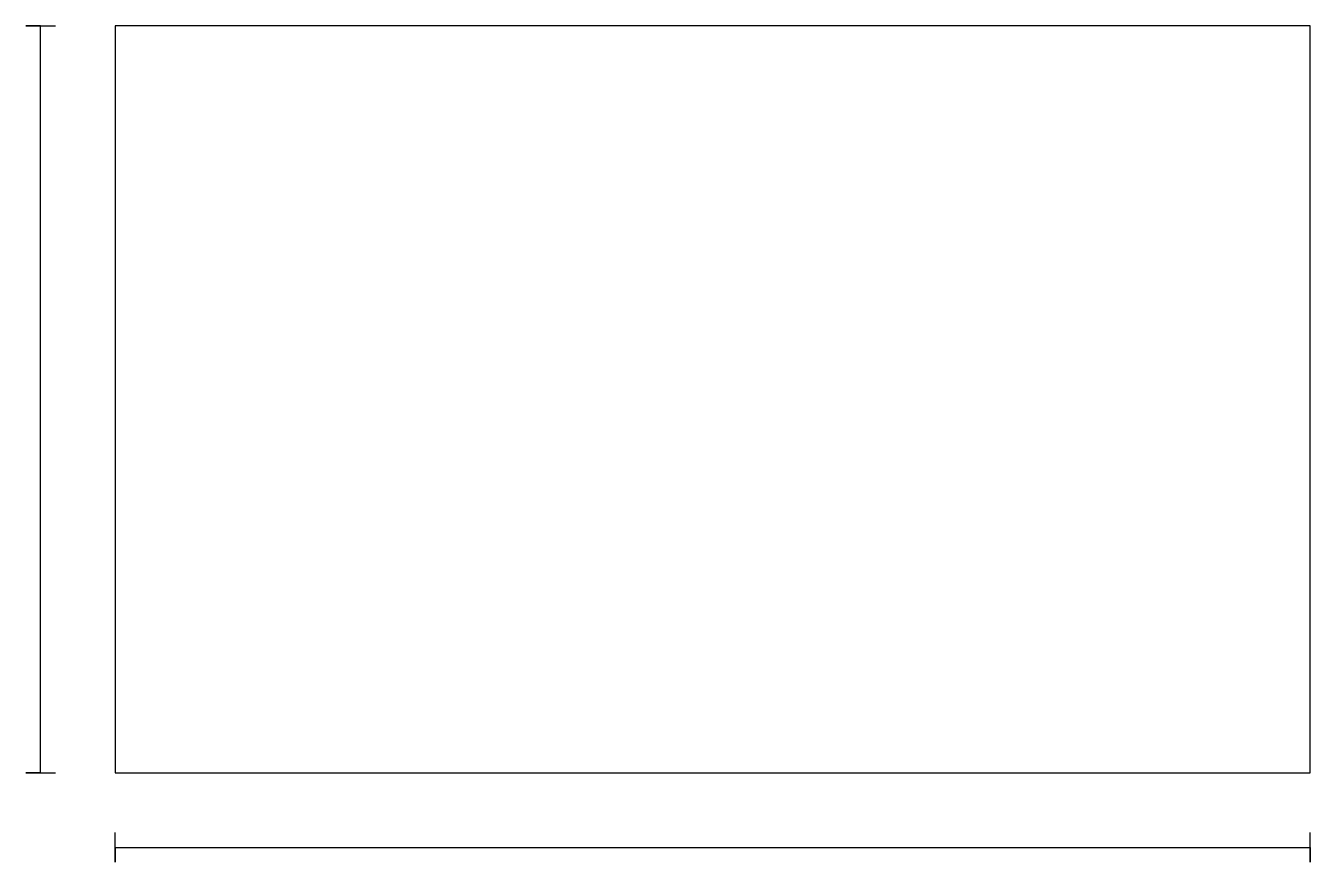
# Model space of a CAD drawing. Header units: metres. Extents: x -600 to 8000, y -600 to 5000.
import ezdxf

# ---------------------------------------------------------------- set-up
doc = ezdxf.new("R2010")
doc.units = ezdxf.units.M

msp = doc.modelspace()

# ---------------------------------------------------------------- linework, layer by layer
for p, q in [((-600, 5000), (-400, 5000)), ((-500, 5000), (-600, 5000)), ((-500, 0), (-500, 5000)), ((-500, 5000), (-400, 5000)), ((8000, 5000), (0, 5000)), ((0, 5000), (0, 0)), ((8000, 0), (8000, 5000)), ((-600, 0), (-400, 0)), ((-500, 0), (-600, 0)), ((-500, 0), (-400, 0)), ((0, 0), (8000, 0)), ((0, -600), (0, -400)), ((0, -500), (0, -400)), ((8000, -600), (8000, -400)), ((8000, -500), (8000, -400)), ((0, -500), (8000, -500)), ((0, -500), (0, -600)), ((8000, -500), (8000, -600))]:
    msp.add_line(p, q)

doc.saveas('drawing.dxf')
